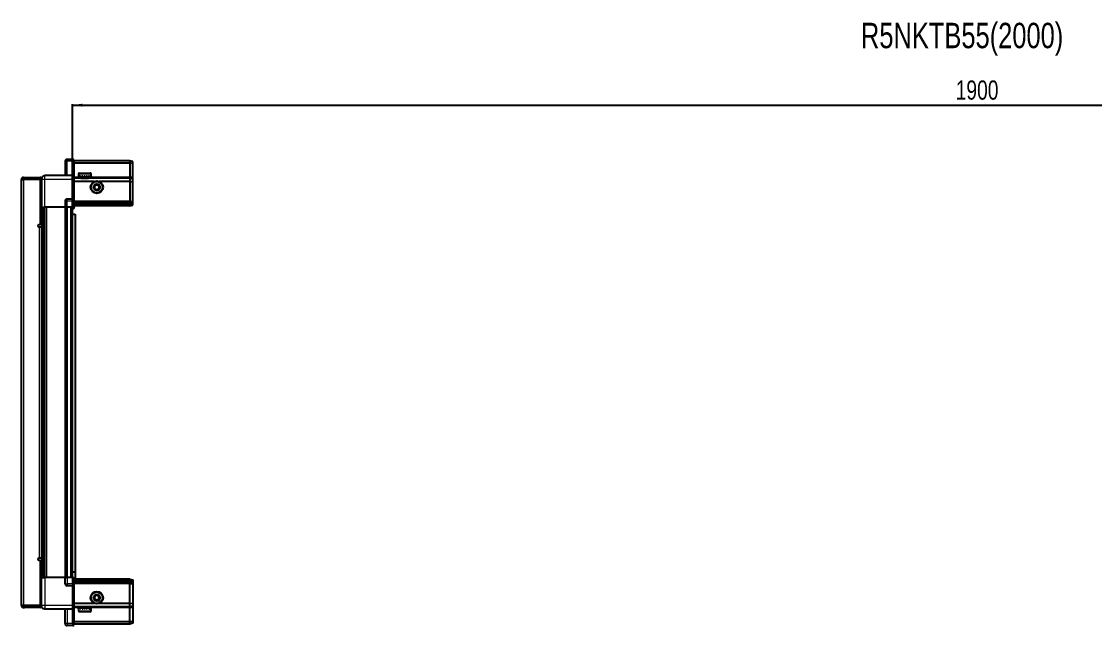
# Model space of a CAD drawing. Header units: millimetres. Extents: x 927 to 4349, y -1269 to 1535.
# Drawn here: x 1653 to 2771, y 905 to 1535 of the extents above; entities that cross this region are included whole.
import ezdxf

# ---------------------------------------------------------------- set-up
doc = ezdxf.new("R2010")
doc.units = ezdxf.units.MM
doc.layers.add('FORMAT', color=7, linetype='Continuous')
doc.styles.add('SLDTEXTSTYLE0', font='TXT', dxfattribs={"width": 0.75})
doc.dimstyles.new('SLDDIMSTYLE0', dxfattribs={"dimtxt": 20, "dimasz": 10, "dimexe": 0, "dimexo": 0.0625, "dimgap": 5, "dimtad": 2, "dimdec": 1, "dimrnd": 1e-09, "dimzin": 12, "dimdsep": 46, "dimtxsty": 'SLDTEXTSTYLE0', "dimsah": 1, "dimcen": 0.09, "dimadec": 0, "dimazin": 3, "dimtfac": 1, "dimtofl": 0, "dimtmove": 0, "dimatfit": 3, "dimfxl": 0, "dimfrac": 2, "dimtolj": 1, "dimtzin": 12, "dimarcsym": 0})

# ---------------------------------------------------------------- blocks, each defined once
blk = doc.blocks.new('_D_4')
at = {"layer": 'FORMAT'}
for p, q in [((1706.1, 1341.2), (1706.1, 1448.7)), ((1706.1, 1447.7), (3606.1, 1447.7)), ((3606.1, 1341.2), (3606.1, 1448.7))]:
    blk.add_line(p, q, dxfattribs=at)
for points in [[(1706.1, 1447.7), (1716.1, 1446.1), (1716.1, 1449.2)], [(3606.1, 1447.7), (3596.1, 1449.2), (3596.1, 1446.1)]]:
    blk.add_solid(points, dxfattribs=at)
at = {"layer": 'FORMAT', "insert": (2626.6, 1473.4), "char_height": 20, "attachment_point": 1, "style": 'SLDTEXTSTYLE0'}
blk.add_mtext('1900', dxfattribs=at)

msp = doc.modelspace()

# ---------------------------------------------------------------- linework, layer by layer
at = {"color": 7, "linetype": 'Continuous', "lineweight": 25}
for p, q in [((1698.27, 1389.16), (1698.27, 1374.16)), ((1706.27, 1391.16), (1700.27, 1391.16)), ((1706.27, 1391.16), (1706.61, 1391.16)), ((1706.27, 1391.16), (1706.27, 1389.16)), ((1706.27, 1374.36), (1706.27, 1389.16)), ((1706.27, 1374.36), (1706.27, 1389.16)), ((1707.47, 1390.66), (1706.61, 1391.16)), ((1707.47, 1389.16), (1707.47, 1390.66)), ((1765.77, 1389.66), (1707.47, 1389.66)), ((1707.47, 1389.16), (1707.47, 1374.36)), ((1765.77, 1387.16), (1707.47, 1387.16)), ((1765.77, 1389.66), (1765.77, 1387.16)), ((1768.77, 1388.85), (1765.77, 1389.66)), ((1765.77, 1387.16), (1765.77, 1372.66)), ((1768.77, 1387), (1765.77, 1387.16)), ((1768.77, 1387), (1768.77, 1388.85)), ((1712.27, 1376.06), (1712.27, 1373.66)), ((1713.07, 1376.86), (1720.24, 1376.86)), ((1720.24, 1376.86), (1724.47, 1376.86)), ((1725.27, 1373.66), (1725.27, 1376.06)), ((1768.77, 1372.66), (1768.77, 1387)), ((1654.27, 1370.31), (1652.77, 1370.31)), ((1652.77, 1369.81), (1652.77, 1370.31)), ((1652.77, 926.51), (1652.77, 1369.81)), ((1654.87, 1370.91), (1654.87, 1372.41)), ((1654.87, 1372.41), (1655.77, 1372.41)), ((1654.87, 1370.91), (1655.77, 1370.91)), ((1654.87, 1370.41), (1672.27, 1370.41)), ((1655.77, 1370.91), (1655.77, 1372.41)), ((1655.77, 1372.41), (1672.27, 1372.41)), ((1655.77, 1370.91), (1672.27, 1370.91)), ((1672.27, 1370.91), (1672.27, 1372.41)), ((1673.77, 1370.41), (1672.27, 1370.41)), ((1672.27, 1370.41), (1672.27, 1322.91)), ((1673.77, 1370.16), (1673.77, 1341.16)), ((1706.27, 1374.16), (1677.27, 1374.16)), ((1706.27, 1374.16), (1706.27, 1374.36)), ((1706.27, 1374.16), (1707.47, 1374.16)), ((1706.27, 1370.16), (1706.27, 1374.16)), ((1706.27, 1349.86), (1706.27, 1370.16)), ((1707.47, 1374.36), (1707.47, 1374.16)), ((1707.47, 1374.16), (1707.47, 1370.16)), ((1765.77, 1371.66), (1707.47, 1371.66)), ((1707.47, 1370.16), (1707.47, 1349.86)), ((1728.77, 1368.16), (1707.47, 1368.16)), ((1712.27, 1373.66), (1712.27, 1373.16)), ((1712.27, 1373.16), (1712.41, 1373.16)), ((1712.6, 1373.66), (1712.41, 1373.66)), ((1712.41, 1373.66), (1712.41, 1373.16)), ((1712.41, 1373.16), (1712.6, 1373.16)), ((1712.6, 1373.66), (1712.6, 1373.16)), ((1712.6, 1373.16), (1713.12, 1373.16)), ((1713.53, 1373.66), (1713.12, 1373.66)), ((1713.12, 1373.66), (1713.12, 1373.16)), ((1713.12, 1373.16), (1713.53, 1373.16)), ((1713.53, 1373.66), (1713.53, 1373.16)), ((1713.53, 1373.16), (1714.4, 1373.16)), ((1714.37, 1373.16), (1714.37, 1373.06)), ((1714.37, 1373.06), (1723.17, 1373.06)), ((1714.97, 1373.66), (1714.4, 1373.66)), ((1714.4, 1373.66), (1714.4, 1373.16)), ((1714.4, 1373.16), (1714.97, 1373.16)), ((1714.77, 1372.66), (1715.46, 1372.18)), ((1714.77, 1372.66), (1719.8, 1372.66)), ((1715.46, 1372.18), (1714.77, 1371.69)), ((1714.77, 1371.69), (1714.77, 1371.66)), ((1714.77, 1371.69), (1719.8, 1371.69)), ((1714.97, 1373.66), (1714.97, 1373.16)), ((1714.97, 1373.16), (1716.09, 1373.16)), ((1715.46, 1372.18), (1719.62, 1372.18)), ((1716.78, 1373.66), (1716.09, 1373.66)), ((1716.09, 1373.66), (1716.09, 1373.16)), ((1716.09, 1373.16), (1716.78, 1373.16)), ((1716.78, 1373.66), (1716.78, 1373.16)), ((1716.78, 1373.16), (1718.06, 1373.16)), ((1718.79, 1373.66), (1718.06, 1373.66)), ((1718.06, 1373.66), (1718.06, 1373.16)), ((1718.06, 1373.16), (1718.29, 1373.16)), ((1718.29, 1373.66), (1718.29, 1373.16)), ((1718.79, 1373.66), (1718.79, 1373.16)), ((1718.79, 1373.66), (1718.79, 1373.16)), ((1718.79, 1373.16), (1720.09, 1373.16)), ((1718.79, 1373.16), (1718.79, 1373.16)), ((1719.62, 1372.18), (1722.08, 1372.18)), ((1719.8, 1372.66), (1722.77, 1372.66)), ((1719.8, 1371.69), (1722.77, 1371.69)), ((1720.8, 1373.66), (1720.09, 1373.66)), ((1720.09, 1373.66), (1720.09, 1373.16)), ((1720.15, 1373.66), (1720.15, 1373.16)), ((1720.15, 1373.16), (1720.8, 1373.16)), ((1720.8, 1373.66), (1720.8, 1373.16)), ((1720.8, 1373.16), (1721.99, 1373.16)), ((1722.61, 1373.66), (1721.99, 1373.66)), ((1721.99, 1373.66), (1721.99, 1373.16)), ((1721.99, 1373.16), (1722.61, 1373.16)), ((1722.08, 1372.18), (1722.77, 1372.66)), ((1722.77, 1371.69), (1722.08, 1372.18)), ((1722.61, 1373.66), (1722.61, 1373.16)), ((1722.61, 1373.16), (1723.58, 1373.16)), ((1722.77, 1371.66), (1722.77, 1371.69)), ((1723.17, 1373.06), (1723.17, 1373.16)), ((1724.04, 1373.66), (1723.58, 1373.66)), ((1723.58, 1373.66), (1723.58, 1373.16)), ((1723.58, 1373.16), (1724.04, 1373.16)), ((1724.04, 1373.66), (1724.04, 1373.16)), ((1724.04, 1373.16), (1724.7, 1373.16)), ((1724.96, 1373.66), (1724.7, 1373.66)), ((1724.7, 1373.66), (1724.7, 1373.16)), ((1724.7, 1373.16), (1724.96, 1373.16)), ((1724.96, 1373.66), (1724.96, 1373.16)), ((1724.96, 1373.16), (1725.23, 1373.16)), ((1725.27, 1373.66), (1725.23, 1373.66)), ((1725.23, 1373.66), (1725.23, 1373.16)), ((1725.23, 1373.16), (1725.27, 1373.16)), ((1725.27, 1373.66), (1725.27, 1373.16)), ((1765.77, 1368.16), (1733.77, 1368.16)), ((1765.77, 1372.66), (1765.77, 1371.66)), ((1765.77, 1371.66), (1765.77, 1368.16)), ((1768.77, 1370.85), (1765.77, 1371.66)), ((1765.77, 1368.16), (1765.77, 1347.66)), ((1765.77, 1368.16), (1768.77, 1367.83)), ((1768.77, 1370.85), (1768.77, 1372.66)), ((1768.77, 1367.83), (1768.77, 1370.85)), ((1768.77, 1347.66), (1768.77, 1367.83)), ((1672.27, 1343.91), (1673.77, 1343.91)), ((1698.27, 1347.66), (1698.27, 1341.16)), ((1706.27, 1349.66), (1700.27, 1349.66)), ((1706.27, 1349.66), (1706.27, 1349.86)), ((1706.27, 1349.66), (1706.27, 1347.66)), ((1706.27, 1349.66), (1707.47, 1349.66)), ((1706.27, 1341.16), (1706.27, 1347.66)), ((1706.27, 1341.16), (1706.27, 1347.66)), ((1706.61, 1341.16), (1706.61, 1347.66)), ((1707.47, 1349.86), (1707.47, 1349.66)), ((1707.47, 1348.98), (1707.47, 1349.66)), ((1707.47, 1348.98), (1707.47, 1341.16)), ((1765.77, 1346.66), (1707.47, 1346.66)), ((1765.77, 1345.66), (1707.47, 1345.66)), ((1765.77, 1344.16), (1707.47, 1344.16)), ((1765.77, 1342.66), (1707.47, 1342.66)), ((1765.77, 1347.66), (1765.77, 1346.66)), ((1765.77, 1346.66), (1765.77, 1345.66)), ((1765.77, 1346.66), (1768.77, 1345.85)), ((1765.77, 1345.66), (1765.77, 1344.16)), ((1765.77, 1345.66), (1768.77, 1345.11)), ((1765.77, 1344.16), (1768.77, 1344.61)), ((1765.77, 1344.16), (1765.77, 1342.66)), ((1765.77, 1342.66), (1768.77, 1343.46)), ((1768.77, 1345.85), (1768.77, 1347.66)), ((1768.77, 1345.11), (1768.77, 1345.85)), ((1768.77, 1344.61), (1768.77, 1345.11)), ((1768.77, 1343.46), (1768.77, 1344.61)), ((1673.77, 1341.16), (1672.27, 1341.16)), ((1674.42, 955.16), (1674.42, 1341.16)), ((1676.21, 1341.16), (1676.21, 955.16)), ((1676.25, 1341.16), (1676.25, 955.16)), ((1698.27, 1341.16), (1677.27, 1341.16)), ((1698.27, 1341.16), (1700.27, 1341.16)), ((1698.92, 955.16), (1698.92, 1341.16)), ((1706.27, 1341.16), (1700.27, 1341.16)), ((1706.12, 955.16), (1706.12, 1341.16)), ((1706.12, 1334.16), (1708.62, 1334.16)), ((1706.27, 1341.16), (1706.61, 1341.16)), ((1706.27, 1341.16), (1706.27, 1341.16)), ((1707.47, 1341.16), (1706.61, 1341.16)), ((1706.61, 1341.16), (1706.61, 1341.16)), ((1708.62, 1334.16), (1708.62, 960.66)), ((1672.27, 1322.91), (1670.92, 1322.91)), ((1670.92, 1320.91), (1671.67, 1320.91)), ((1671.67, 1320.91), (1673.77, 1320.91)), ((1673.77, 1320.91), (1673.77, 975.41)), ((1671.67, 975.41), (1670.92, 975.41)), ((1670.92, 973.41), (1672.27, 973.41)), ((1673.77, 975.41), (1671.67, 975.41)), ((1672.27, 973.41), (1672.27, 925.91)), ((1673.77, 955.16), (1672.27, 955.16)), ((1673.77, 952.41), (1672.27, 952.41)), ((1673.77, 926.16), (1673.77, 955.16)), ((1698.27, 955.16), (1677.27, 955.16)), ((1698.27, 948.66), (1698.27, 955.16)), ((1698.27, 955.16), (1700.27, 955.16)), ((1706.27, 955.16), (1700.27, 955.16)), ((1708.62, 960.66), (1706.12, 960.66)), ((1706.27, 948.66), (1706.27, 955.16)), ((1706.27, 955.16), (1706.61, 955.16)), ((1706.61, 948.66), (1706.61, 955.16)), ((1706.61, 955.16), (1707.47, 955.16)), ((1707.47, 955.16), (1707.47, 947.34)), ((1765.77, 953.66), (1707.47, 953.66)), ((1765.77, 952.16), (1707.47, 952.16)), ((1708.62, 960.66), (1708.62, 953.66)), ((1765.77, 952.16), (1765.77, 953.66)), ((1765.77, 953.66), (1768.77, 952.85)), ((1765.77, 950.66), (1765.77, 952.16)), ((1765.77, 952.16), (1768.77, 951.7)), ((1765.77, 950.66), (1768.77, 951.2)), ((1768.77, 952.85), (1768.77, 951.7)), ((1768.77, 951.7), (1768.77, 951.2)), ((1768.77, 951.2), (1768.77, 950.46)), ((1706.27, 946.66), (1700.27, 946.66)), ((1706.27, 948.66), (1706.27, 946.66)), ((1706.27, 948.66), (1706.27, 946.66)), ((1706.27, 946.66), (1707.47, 946.66)), ((1706.27, 946.46), (1706.27, 946.66)), ((1706.27, 926.16), (1706.27, 946.46)), ((1765.77, 950.66), (1707.47, 950.66)), ((1765.77, 949.66), (1707.47, 949.66)), ((1707.47, 946.66), (1707.47, 947.34)), ((1707.47, 946.66), (1707.47, 946.46)), ((1707.47, 946.46), (1707.47, 926.16)), ((1765.77, 949.66), (1765.77, 950.66)), ((1765.77, 949.66), (1768.77, 950.46)), ((1765.77, 948.66), (1765.77, 949.66)), ((1765.77, 928.16), (1765.77, 948.66)), ((1768.77, 950.46), (1768.77, 948.66)), ((1768.77, 948.66), (1768.77, 928.49)), ((1765.77, 928.16), (1768.77, 928.49)), ((1768.77, 928.49), (1768.77, 925.46)), ((1652.77, 926.01), (1652.77, 926.51)), ((1654.27, 926.01), (1652.77, 926.01)), ((1672.27, 925.91), (1654.87, 925.91)), ((1654.87, 925.41), (1654.87, 923.91)), ((1654.87, 925.41), (1655.77, 925.41)), ((1654.87, 923.91), (1655.77, 923.91)), ((1672.27, 925.41), (1655.77, 925.41)), ((1655.77, 925.41), (1655.77, 923.91)), ((1672.27, 923.91), (1655.77, 923.91)), ((1672.27, 925.91), (1673.77, 925.91)), ((1672.27, 925.41), (1672.27, 923.91)), ((1706.27, 922.16), (1677.27, 922.16)), ((1698.27, 907.16), (1698.27, 922.16)), ((1706.27, 922.16), (1706.27, 926.16)), ((1706.27, 922.16), (1707.47, 922.16)), ((1706.27, 921.96), (1706.27, 922.16)), ((1706.27, 907.16), (1706.27, 921.96)), ((1728.77, 928.16), (1707.47, 928.16)), ((1707.47, 926.16), (1707.47, 922.16)), ((1765.77, 924.66), (1707.47, 924.66)), ((1707.47, 922.16), (1707.47, 921.96)), ((1707.47, 921.96), (1707.47, 907.16)), ((1712.27, 923.16), (1712.27, 920.26)), ((1712.37, 923.16), (1712.27, 923.16)), ((1712.37, 922.66), (1712.37, 923.16)), ((1712.54, 923.16), (1712.37, 923.16)), ((1712.37, 922.66), (1712.54, 922.66)), ((1712.54, 922.66), (1712.54, 923.16)), ((1713.03, 923.16), (1712.54, 923.16)), ((1713.03, 922.66), (1713.03, 923.16)), ((1713.41, 923.16), (1713.03, 923.16)), ((1713.03, 922.66), (1713.41, 922.66)), ((1713.22, 919.46), (1713.07, 919.46)), ((1724.47, 919.46), (1713.22, 919.46)), ((1713.41, 922.66), (1713.41, 923.16)), ((1714.25, 923.16), (1713.41, 923.16)), ((1714.25, 922.66), (1714.25, 923.16)), ((1714.8, 923.16), (1714.25, 923.16)), ((1714.25, 922.66), (1714.8, 922.66)), ((1714.37, 923.26), (1714.37, 923.16)), ((1719.77, 923.26), (1714.37, 923.26)), ((1714.77, 924.66), (1714.77, 924.63)), ((1714.77, 924.63), (1715.46, 924.14)), ((1714.88, 924.63), (1714.77, 924.63)), ((1715.46, 924.14), (1714.77, 923.66)), ((1714.88, 923.66), (1714.77, 923.66)), ((1714.8, 922.66), (1714.8, 923.16)), ((1715.91, 923.16), (1714.8, 923.16)), ((1722.77, 924.63), (1714.88, 924.63)), ((1722.77, 923.66), (1714.88, 923.66)), ((1715.55, 924.14), (1715.46, 924.14)), ((1722.08, 924.14), (1715.55, 924.14)), ((1715.91, 922.66), (1715.91, 923.16)), ((1716.59, 923.16), (1715.91, 923.16)), ((1715.91, 922.66), (1716.59, 922.66)), ((1716.59, 922.66), (1716.59, 923.16)), ((1717.85, 923.16), (1716.59, 923.16)), ((1717.85, 922.66), (1717.85, 923.16)), ((1718.15, 923.16), (1717.85, 923.16)), ((1717.85, 922.66), (1718.59, 922.66)), ((1718.15, 922.66), (1718.15, 923.16)), ((1718.59, 922.66), (1718.59, 923.16)), ((1719.88, 923.16), (1718.59, 923.16)), ((1723.17, 923.26), (1719.77, 923.26)), ((1719.88, 922.66), (1719.88, 923.16)), ((1719.88, 922.66), (1720.6, 922.66)), ((1720.01, 922.66), (1720.01, 923.16)), ((1720.6, 923.16), (1720.01, 923.16)), ((1720.6, 922.66), (1720.6, 923.16)), ((1721.81, 923.16), (1720.6, 923.16)), ((1721.81, 922.66), (1721.81, 923.16)), ((1722.44, 923.16), (1721.81, 923.16)), ((1721.81, 922.66), (1722.44, 922.66)), ((1722.08, 924.14), (1722.77, 924.63)), ((1722.77, 923.66), (1722.08, 924.14)), ((1722.44, 922.66), (1722.44, 923.16)), ((1723.44, 923.16), (1722.44, 923.16)), ((1722.77, 924.63), (1722.77, 924.66)), ((1723.17, 923.16), (1723.17, 923.26)), ((1723.44, 922.66), (1723.44, 923.16)), ((1723.92, 923.16), (1723.44, 923.16)), ((1723.44, 922.66), (1723.92, 922.66)), ((1723.92, 922.66), (1723.92, 923.16)), ((1724.61, 923.16), (1723.92, 923.16)), ((1724.61, 922.66), (1724.61, 923.16)), ((1724.89, 923.16), (1724.61, 923.16)), ((1724.61, 922.66), (1724.89, 922.66)), ((1724.89, 922.66), (1724.89, 923.16)), ((1725.21, 923.16), (1724.89, 923.16)), ((1725.21, 922.66), (1725.21, 923.16)), ((1725.27, 923.16), (1725.21, 923.16)), ((1725.21, 922.66), (1725.27, 922.66)), ((1725.27, 920.26), (1725.27, 923.16)), ((1725.27, 922.66), (1725.27, 923.16)), ((1725.27, 923.16), (1725.27, 923.16)), ((1765.77, 928.16), (1733.77, 928.16)), ((1765.77, 924.66), (1765.77, 928.16)), ((1768.77, 925.46), (1765.77, 924.66)), ((1765.77, 923.66), (1765.77, 924.66)), ((1765.77, 909.16), (1765.77, 923.66)), ((1768.77, 925.46), (1768.77, 923.66)), ((1768.77, 923.66), (1768.77, 909.31)), ((1706.27, 907.16), (1706.27, 905.16)), ((1765.77, 909.16), (1707.47, 909.16)), ((1707.47, 905.66), (1707.47, 907.16)), ((1765.77, 906.66), (1707.47, 906.66)), ((1768.77, 909.31), (1765.77, 909.16)), ((1765.77, 906.66), (1765.77, 909.16)), ((1768.77, 907.46), (1765.77, 906.66)), ((1768.77, 909.31), (1768.77, 907.46)), ((1706.27, 905.16), (1700.27, 905.16)), ((1706.27, 905.16), (1706.61, 905.16)), ((1706.27, 905.16), (1706.27, 905.16)), ((1706.27, 905.16), (1706.61, 905.16)), ((1706.61, 905.16), (1707.47, 905.66)), ((1706.61, 905.16), (1707.47, 905.66))]:
    msp.add_line(p, q, dxfattribs=at)
at = {"color": 8, "linetype": 'Continuous', "lineweight": 18}
for p, q in [((1700.27, 1389.16), (1698.27, 1389.16)), ((1700.27, 1389.16), (1700.27, 1391.16)), ((1700.27, 1374.16), (1700.27, 1389.16)), ((1706.27, 1389.16), (1700.27, 1389.16)), ((1706.27, 1389.16), (1707.47, 1389.16)), ((1712.27, 1376.06), (1720.45, 1376.06)), ((1720.45, 1376.06), (1725.27, 1376.06)), ((1654.87, 1370.41), (1654.87, 925.91)), ((1677.27, 1341.16), (1677.27, 1370.16)), ((1706.27, 1370.16), (1677.27, 1370.16)), ((1706.27, 1374.36), (1707.47, 1374.36)), ((1706.27, 1370.16), (1707.47, 1370.16)), ((1714.77, 1372.66), (1707.47, 1372.66)), ((1765.77, 1372.66), (1722.77, 1372.66)), ((1768.77, 1372.66), (1765.77, 1372.66)), ((1698.27, 1347.66), (1700.27, 1347.66)), ((1700.27, 1347.66), (1700.27, 1349.66)), ((1700.27, 1341.16), (1700.27, 1347.66)), ((1706.27, 1347.66), (1700.27, 1347.66)), ((1706.27, 1349.86), (1707.47, 1349.86)), ((1706.27, 1347.66), (1706.61, 1347.66)), ((1765.77, 1347.66), (1707.47, 1347.66)), ((1765.77, 1347.66), (1768.77, 1347.66)), ((1673.77, 1320.91), (1673.77, 1341.16)), ((1675.01, 1341.16), (1675.01, 955.16)), ((1677.46, 955.16), (1677.46, 1341.16)), ((1678.87, 1341.16), (1678.87, 955.16)), ((1698.27, 955.16), (1698.27, 1341.16)), ((1700.92, 955.16), (1700.92, 1341.16)), ((1704.12, 955.16), (1704.12, 1341.16)), ((1706.27, 1341.16), (1706.61, 1341.16)), ((1671.67, 975.41), (1671.67, 1320.91)), ((1673.77, 955.16), (1673.77, 975.41)), ((1677.27, 955.16), (1677.27, 926.16)), ((1700.27, 955.16), (1700.27, 948.66)), ((1698.27, 948.66), (1700.27, 948.66)), ((1700.27, 948.66), (1700.27, 946.66)), ((1706.27, 948.66), (1700.27, 948.66)), ((1706.27, 948.66), (1706.61, 948.66)), ((1707.47, 946.46), (1706.27, 946.46)), ((1765.77, 948.66), (1707.47, 948.66)), ((1765.77, 948.66), (1768.77, 948.66)), ((1706.27, 926.16), (1677.27, 926.16)), ((1700.27, 922.16), (1700.27, 907.16)), ((1706.27, 926.16), (1707.47, 926.16)), ((1707.47, 921.96), (1706.27, 921.96)), ((1714.77, 923.66), (1707.47, 923.66)), ((1712.44, 920.26), (1712.27, 920.26)), ((1725.27, 920.26), (1712.44, 920.26)), ((1765.77, 923.66), (1722.77, 923.66)), ((1768.77, 923.66), (1765.77, 923.66)), ((1700.27, 907.16), (1698.27, 907.16)), ((1700.27, 907.16), (1700.27, 905.16)), ((1706.27, 907.16), (1700.27, 907.16)), ((1706.27, 907.16), (1707.47, 907.16))]:
    msp.add_line(p, q, dxfattribs=at)
at = {"color": 7, "linetype": 'Continuous', "lineweight": 25}
for centre, radius in [((1731.27, 1362.16), 6.5), ((1731.27, 1362.16), 3.46), ((1731.27, 934.16), 6.5), ((1731.27, 934.16), 3.46)]:
    msp.add_circle(centre, radius, dxfattribs=at)
at = {"color": 8, "linetype": 'Continuous', "lineweight": 18}
for centre in [(1731.27, 1362.16), (1731.27, 934.16)]:
    msp.add_circle(centre, 5.7, dxfattribs=at)
at = {"color": 7, "linetype": 'Continuous', "lineweight": 25}
for centre, radius, start, end in [((1700.27, 1389.16), 2, 90, 180), ((1713.07, 1376.06), 0.8, 90, 180), ((1724.47, 1376.06), 0.8, 0, 90), ((1654.77, 1369.91), 0.5, 90, 117.52901), ((1672.17, 1370.31), 0.6, 9.59407, 90), ((1672.17, 1370.31), 2.1, 32.2369, 87.2706), ((1714.37, 1372.66), 0.4, 0, 90), ((1723.17, 1372.66), 0.4, 90, 180), ((1731.27, 1362.16), 2.5, 161.00659, 221.00659), ((1731.27, 1362.16), 2.5, 101.00659, 161.00659), ((1731.27, 1362.16), 2.5, 221.00659, 281.00659), ((1731.27, 1362.16), 2.5, 41.00659, 101.00659), ((1731.27, 1362.16), 2.5, 281.00659, 341.00659), ((1731.27, 1362.16), 2.5, 341.00659, 41.00659), ((1700.27, 1347.66), 2, 90, 180), ((1703.62, 1343.81), 5, 300, 346.70293), ((1670.92, 1321.91), 1, 90, 270), ((1670.92, 974.41), 1, 90, 270), ((1700.27, 948.66), 2, 180, 270), ((1731.27, 934.16), 2.5, 127.98423, 187.98423), ((1731.27, 934.16), 2.5, 187.98423, 247.98423), ((1731.27, 934.16), 2.5, 67.98423, 127.98423), ((1731.27, 934.16), 2.5, 247.98423, 307.98423), ((1731.27, 934.16), 2.5, 7.98423, 67.98423), ((1731.27, 934.16), 2.5, 307.98423, 7.98423), ((1654.77, 926.41), 0.5, 243.29122, 270), ((1672.17, 926.01), 0.6, 270, 350.40593), ((1672.17, 926.01), 2.1, 272.7294, 327.8305), ((1713.07, 920.26), 0.8, 180, 270), ((1714.37, 923.66), 0.4, 270, 360), ((1723.17, 923.66), 0.4, 180, 270), ((1724.47, 920.26), 0.8, 270, 360), ((1700.27, 907.16), 2, 180, 270)]:
    msp.add_arc(centre, radius, start, end, dxfattribs=at)
for centre, start_param, end_param in [((1710.07, 1347.66), 2.4188584, 3.1415927), ((1710.07, 948.66), 3.1415927, 3.8643269)]:
    msp.add_ellipse(centre, major_axis=(3.46, 0), ratio=0.5773503, start_param=start_param, end_param=end_param, dxfattribs=at)
for points, knots in [([(1654.87, 1372.41), (1654.62, 1372.38), (1654.13, 1372.33), (1653.48, 1371.94), (1653.02, 1371.38), (1652.8, 1370.8), (1652.78, 1370.43), (1652.77, 1370.31)], [0, 0, 0, 0, 0.2302553, 0.4485219, 0.6667858, 0.8850496, 1, 1, 1, 1]), ([(1652.77, 1369.81), (1652.8, 1369.85), (1652.85, 1369.94), (1653.24, 1370.08), (1653.8, 1370.21), (1654.38, 1370.32), (1654.75, 1370.39), (1654.87, 1370.41)], [0, 0, 0, 0, 0.23025534, 0.4485219, 0.6667858, 0.88504963, 1, 1, 1, 1]), ([(1677.27, 1374.16), (1676.83, 1374.11), (1676.16, 1374.04), (1675.34, 1373.6), (1674.78, 1373.15), (1674.33, 1372.59), (1673.89, 1371.78), (1673.82, 1371.1), (1673.77, 1370.66)], [0, 0, 0, 0, 0.23945684, 0.36836066, 0.5, 0.63163934, 0.76054316, 1, 1, 1, 1]), ([(1673.77, 1370.66), (1673.77, 1370.65), (1673.77, 1370.64), (1673.77, 1370.52), (1673.77, 1370.36), (1673.77, 1370.22), (1673.77, 1370.16)], [0, 0, 0, 0, 0.2493943, 0.50033348, 0.75016674, 1, 1, 1, 1]), ([(1729.38, 1364.34), (1729.88, 1364.44), (1730.83, 1364.62), (1731.77, 1364.8), (1732.21, 1364.89)], [0, 0, 0, 0, 0.5346859, 1, 1, 1, 1]), ([(1732.21, 1364.89), (1732.29, 1364.79), (1732.69, 1364.34), (1733.34, 1363.59), (1733.88, 1362.97), (1734.11, 1362.71)], [0, 0, 0, 0, 0.1331247, 0.6370994, 1, 1, 1, 1]), ([(1728.44, 1361.61), (1728.61, 1362.1), (1728.92, 1363.01), (1729.23, 1363.91), (1729.38, 1364.34)], [0, 0, 0, 0, 0.5346859, 1, 1, 1, 1]), ([(1730.33, 1359.43), (1730.11, 1359.69), (1729.57, 1360.31), (1728.91, 1361.06), (1728.52, 1361.51), (1728.44, 1361.61)], [0, 0, 0, 0, 0.3629006, 0.8668753, 1, 1, 1, 1]), ([(1733.17, 1359.98), (1732.66, 1359.88), (1731.71, 1359.7), (1730.77, 1359.51), (1730.33, 1359.43)], [0, 0, 0, 0, 0.5346859, 1, 1, 1, 1]), ([(1734.11, 1362.71), (1733.94, 1362.22), (1733.62, 1361.31), (1733.31, 1360.4), (1733.17, 1359.98)], [0, 0, 0, 0, 0.5346859, 1, 1, 1, 1]), ([(1673.77, 1341.16), (1673.81, 1341.16), (1673.89, 1341.16), (1674.49, 1341.16), (1675.38, 1341.16), (1676.36, 1341.16), (1677.01, 1341.16), (1677.27, 1341.16)], [0, 0, 0, 0, 0.2146939, 0.4293877, 0.6440816, 0.8587754, 1, 1, 1, 1]), ([(1673.77, 955.16), (1673.81, 955.16), (1673.89, 955.16), (1674.49, 955.16), (1675.38, 955.16), (1676.36, 955.16), (1677.01, 955.16), (1677.27, 955.16)], [0, 0, 0, 0, 0.2146939, 0.4293877, 0.6440816, 0.8587754, 1, 1, 1, 1]), ([(1728.6, 935.24), (1729, 935.56), (1729.76, 936.15), (1730.52, 936.74), (1730.87, 937.02)], [0, 0, 0, 0, 0.5346859, 1, 1, 1, 1]), ([(1729, 932.38), (1728.98, 932.51), (1728.9, 933.1), (1728.76, 934.08), (1728.64, 934.9), (1728.6, 935.24)], [0, 0, 0, 0, 0.1331247, 0.6370994, 1, 1, 1, 1]), ([(1731.67, 931.3), (1731.2, 931.49), (1730.3, 931.85), (1729.41, 932.21), (1729, 932.38)], [0, 0, 0, 0, 0.5346859, 1, 1, 1, 1]), ([(1730.87, 937.02), (1731.35, 936.82), (1732.24, 936.46), (1733.13, 936.1), (1733.55, 935.94)], [0, 0, 0, 0, 0.5346859, 1, 1, 1, 1]), ([(1733.95, 933.08), (1733.54, 932.76), (1732.78, 932.17), (1732.03, 931.57), (1731.67, 931.3)], [0, 0, 0, 0, 0.5346859, 1, 1, 1, 1]), ([(1733.55, 935.94), (1733.6, 935.59), (1733.71, 934.78), (1733.85, 933.79), (1733.93, 933.2), (1733.95, 933.08)], [0, 0, 0, 0, 0.3629006, 0.8668753, 1, 1, 1, 1]), ([(1654.87, 925.91), (1654.62, 925.95), (1654.13, 926.04), (1653.48, 926.18), (1653.02, 926.31), (1652.8, 926.42), (1652.78, 926.49), (1652.77, 926.51)], [0, 0, 0, 0, 0.23025534, 0.4485219, 0.6667858, 0.88504963, 1, 1, 1, 1]), ([(1652.77, 926.01), (1652.8, 925.76), (1652.85, 925.26), (1653.24, 924.62), (1653.8, 924.16), (1654.38, 923.94), (1654.75, 923.92), (1654.87, 923.91)], [0, 0, 0, 0, 0.2302553, 0.4485219, 0.6667858, 0.8850496, 1, 1, 1, 1]), ([(1673.77, 925.66), (1673.77, 925.67), (1673.77, 925.68), (1673.77, 925.8), (1673.77, 925.96), (1673.77, 926.09), (1673.77, 926.16)], [0, 0, 0, 0, 0.2493943, 0.5003335, 0.7501667, 1, 1, 1, 1]), ([(1677.27, 922.16), (1676.83, 922.21), (1676.16, 922.28), (1675.34, 922.71), (1674.78, 923.17), (1674.33, 923.73), (1673.89, 924.54), (1673.82, 925.22), (1673.77, 925.66)], [0, 0, 0, 0, 0.23945684, 0.36836066, 0.5, 0.63163934, 0.76054316, 1, 1, 1, 1])]:
    msp.add_open_spline(points, degree=3, knots=knots, dxfattribs=at)
for points in [[(1654.87, 1370.91), (1654.79, 1370.9), (1654.64, 1370.88), (1654.44, 1370.74), (1654.3, 1370.54), (1654.28, 1370.39), (1654.27, 1370.31)], [(1654.27, 926.01), (1654.28, 925.93), (1654.3, 925.77), (1654.44, 925.57), (1654.64, 925.44), (1654.79, 925.42), (1654.87, 925.41)]]:
    msp.add_open_spline(points, degree=3, dxfattribs=at)
at = {"color": 8, "linetype": 'Continuous', "lineweight": 18}
for points in [[(1677.27, 1370.16), (1676.83, 1370.16), (1676.16, 1370.16), (1675.34, 1370.16), (1674.78, 1370.16), (1674.33, 1370.16), (1673.89, 1370.16), (1673.82, 1370.16), (1673.77, 1370.16)], [(1677.27, 926.16), (1676.83, 926.16), (1676.16, 926.16), (1675.34, 926.16), (1674.78, 926.16), (1674.33, 926.16), (1673.89, 926.16), (1673.82, 926.16), (1673.77, 926.16)]]:
    msp.add_open_spline(points, degree=3, knots=[0, 0, 0, 0, 0.2394568, 0.3683607, 0.5, 0.6316393, 0.7605432, 1, 1, 1, 1], dxfattribs=at)
for points in [[(1677.27, 1370.16), (1677.27, 1370.68), (1677.27, 1371.73), (1677.27, 1373.05), (1677.27, 1373.98), (1677.27, 1374.1), (1677.27, 1374.16)], [(1677.27, 926.16), (1677.27, 925.63), (1677.27, 924.59), (1677.27, 923.26), (1677.27, 922.34), (1677.27, 922.22), (1677.27, 922.16)]]:
    msp.add_open_spline(points, degree=3, dxfattribs=at)

# ---------------------------------------------------------------- texts
at = {"layer": 'FORMAT', "insert": (2527.87, 1533.5), "char_height": 26.4583, "attachment_point": 1, "style": 'SLDTEXTSTYLE0'}
msp.add_mtext('R5NKTB55(2000)', dxfattribs=at)

# ---------------------------------------------------------------- dimensions: what is measured, and where the dimension line sits
at = {"layer": 'FORMAT'}
dim = msp.add_linear_dim(base=(3606.12, 1447.66), p1=(1706.12, 1341.16), p2=(3606.12, 1341.16), angle=0, dimstyle='SLDDIMSTYLE0', dxfattribs=at)
dim.commit()
dim.dimension.update_dxf_attribs({"geometry": '_D_4', "text_midpoint": (2656.12, 1447.66), "dimtype": 160})

doc.saveas('drawing.dxf')
